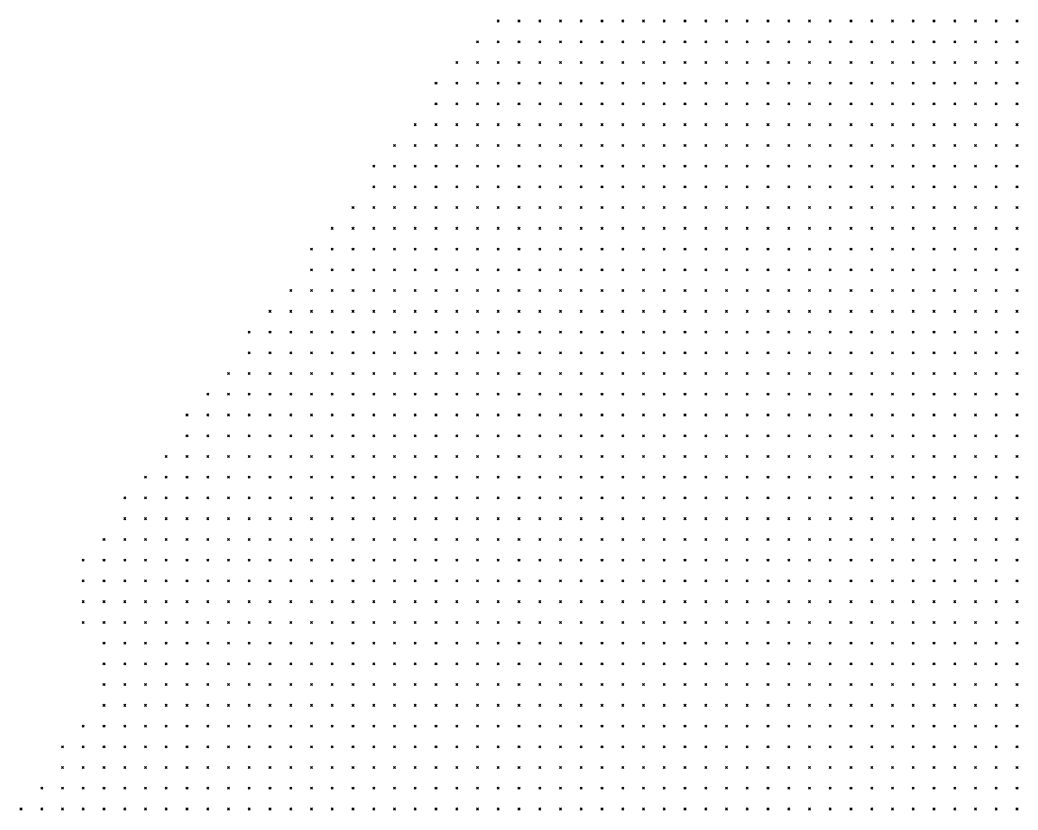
# Model space of a CAD drawing. Header units: metres. Extents: x 441556 to 446409, y 432338 to 461058.
# Drawn here: x 442457.8 to 442602, y 457558.8 to 457673.1 of the extents above; entities that cross this region are included whole.
import ezdxf

# ---------------------------------------------------------------- set-up
doc = ezdxf.new("R2010")
doc.units = ezdxf.units.M
doc.header["$MEASUREMENT"] = 0
doc.header["$PDMODE"] = 35
doc.header["$PDSIZE"] = 0.15
doc.layers.add('DTM-NOK-RevN_LIDAR_co_lidar', color=91, linetype='Continuous', lineweight=0)

msp = doc.modelspace()

# ---------------------------------------------------------------- linework, layer by layer
at = {"layer": 'DTM-NOK-RevN_LIDAR_co_lidar'}
for p in [(442526.885, 457672.905, 446.044), (442529.884, 457672.905, 445.288), (442532.884, 457672.905, 444.646), (442535.883, 457672.905, 444.01), (442538.882, 457672.905, 443.297), (442541.882, 457672.905, 442.836), (442544.881, 457672.905, 442.292), (442547.88, 457672.905, 441.793), (442550.88, 457672.905, 441.351), (442553.879, 457672.905, 440.916), (442556.878, 457672.905, 440.45), (442559.878, 457672.905, 439.945), (442562.877, 457672.905, 439.534), (442565.877, 457672.905, 439.158), (442568.876, 457672.905, 438.767), (442571.875, 457672.905, 438.33), (442574.875, 457672.905, 437.835), (442577.874, 457672.905, 437.401), (442580.873, 457672.905, 436.993), (442583.873, 457672.905, 436.455), (442586.872, 457672.905, 435.941), (442589.871, 457672.905, 435.315), (442592.871, 457672.905, 434.49), (442595.87, 457672.905, 433.617), (442598.869, 457672.905, 432.889), (442601.869, 457672.905, 432.189), (442523.886, 457669.905, 446.506), (442526.885, 457669.905, 445.634), (442529.884, 457669.905, 445.096), (442532.884, 457669.905, 444.42), (442535.883, 457669.905, 443.794), (442538.882, 457669.905, 443.189), (442541.882, 457669.905, 442.671), (442544.881, 457669.905, 442.162), (442547.88, 457669.905, 441.731), (442550.88, 457669.905, 441.296), (442553.879, 457669.905, 440.824), (442556.878, 457669.905, 440.364), (442559.878, 457669.905, 439.991), (442562.877, 457669.905, 439.52), (442565.877, 457669.905, 438.944), (442568.876, 457669.905, 438.51), (442571.875, 457669.905, 438.104), (442574.875, 457669.905, 437.592), (442577.874, 457669.905, 437.166), (442580.873, 457669.905, 436.813), (442583.873, 457669.905, 436.329), (442586.872, 457669.905, 435.718), (442589.871, 457669.905, 434.963), (442592.871, 457669.905, 434.296), (442595.87, 457669.905, 433.581), (442598.869, 457669.905, 432.801), (442601.869, 457669.905, 432.193), (442520.886, 457666.906, 447.001), (442523.886, 457666.906, 446.224), (442526.885, 457666.906, 445.392), (442529.884, 457666.906, 444.996), (442532.884, 457666.906, 444.284), (442535.883, 457666.906, 443.739), (442538.882, 457666.906, 443.097), (442541.882, 457666.906, 442.577), (442544.881, 457666.906, 442.108), (442547.88, 457666.906, 441.626), (442550.88, 457666.906, 441.281), (442553.879, 457666.906, 440.849), (442556.878, 457666.906, 440.402), (442559.878, 457666.906, 439.957), (442562.877, 457666.906, 439.51), (442565.877, 457666.906, 438.913), (442568.876, 457666.906, 438.406), (442571.875, 457666.906, 438.004), (442574.875, 457666.906, 437.519), (442577.874, 457666.906, 437.057), (442580.873, 457666.906, 436.656), (442583.873, 457666.906, 436.151), (442586.872, 457666.906, 435.546), (442589.871, 457666.906, 434.905), (442592.871, 457666.906, 434.267), (442595.87, 457666.906, 433.597), (442598.869, 457666.906, 432.841), (442601.869, 457666.906, 432.11), (442517.887, 457663.907, 447.523), (442520.886, 457663.907, 446.723), (442523.886, 457663.907, 445.9), (442526.885, 457663.907, 445.242), (442529.884, 457663.907, 444.679), (442532.884, 457663.907, 444.077), (442535.883, 457663.907, 443.497), (442538.882, 457663.907, 442.964), (442541.882, 457663.907, 442.566), (442544.881, 457663.907, 442.123), (442547.88, 457663.907, 441.644), (442550.88, 457663.907, 441.195), (442553.879, 457663.907, 440.812), (442556.878, 457663.907, 440.386), (442559.878, 457663.907, 439.89), (442562.877, 457663.907, 439.395), (442565.877, 457663.907, 438.911), (442568.876, 457663.907, 438.426), (442571.875, 457663.907, 437.944), (442574.875, 457663.907, 437.461), (442577.874, 457663.907, 437.036), (442580.873, 457663.907, 436.659), (442583.873, 457663.907, 436.149), (442586.872, 457663.907, 435.51), (442589.871, 457663.907, 434.862), (442592.871, 457663.907, 434.253), (442595.87, 457663.907, 433.671), (442598.869, 457663.907, 432.915), (442601.869, 457663.907, 432.234), (442517.887, 457660.907, 447.141), (442520.886, 457660.907, 446.343), (442523.886, 457660.907, 445.501), (442526.885, 457660.907, 444.808), (442529.884, 457660.907, 444.231), (442532.884, 457660.907, 443.801), (442535.883, 457660.907, 443.37), (442538.882, 457660.907, 442.899), (442541.882, 457660.907, 442.574), (442544.881, 457660.907, 442.105), (442547.88, 457660.907, 441.565), (442550.88, 457660.907, 441.084), (442553.879, 457660.907, 440.696), (442556.878, 457660.907, 440.386), (442559.878, 457660.907, 439.874), (442562.877, 457660.907, 439.379), (442565.877, 457660.907, 439.009), (442568.876, 457660.907, 438.501), (442571.875, 457660.907, 437.953), (442574.875, 457660.907, 437.497), (442577.874, 457660.907, 437.06), (442580.873, 457660.907, 436.643), (442583.873, 457660.907, 436.129), (442586.872, 457660.907, 435.534), (442589.871, 457660.907, 434.994), (442592.871, 457660.907, 434.334), (442595.87, 457660.907, 433.83), (442598.869, 457660.907, 433.111), (442601.869, 457660.907, 432.321), (442514.888, 457657.908, 447.549), (442517.887, 457657.908, 446.826), (442520.886, 457657.908, 446.052), (442523.886, 457657.908, 445.404), (442526.885, 457657.908, 444.636), (442529.884, 457657.908, 444.086), (442532.884, 457657.908, 443.642), (442535.883, 457657.908, 443.115), (442538.882, 457657.908, 442.892), (442541.882, 457657.908, 442.35), (442544.881, 457657.908, 441.87), (442547.88, 457657.908, 441.386), (442550.88, 457657.908, 440.99), (442553.879, 457657.908, 440.625), (442556.878, 457657.908, 440.347), (442559.878, 457657.908, 439.854), (442562.877, 457657.908, 439.403), (442565.877, 457657.908, 438.983), (442568.876, 457657.908, 438.449), (442571.875, 457657.908, 437.99), (442574.875, 457657.908, 437.574), (442577.874, 457657.908, 437.135), (442580.873, 457657.908, 436.714), (442583.873, 457657.908, 436.131), (442586.872, 457657.908, 435.675), (442589.871, 457657.908, 435.256), (442592.871, 457657.908, 434.517), (442595.87, 457657.908, 433.901), (442598.869, 457657.908, 433.172), (442601.869, 457657.908, 432.379), (442511.888, 457654.909, 448.148), (442514.888, 457654.909, 447.209), (442517.887, 457654.909, 446.394), (442520.886, 457654.909, 445.701), (442523.886, 457654.909, 444.981), (442526.885, 457654.909, 444.451), (442529.884, 457654.909, 444.1), (442532.884, 457654.909, 443.67), (442535.883, 457654.909, 443.33), (442538.882, 457654.909, 442.935), (442541.882, 457654.909, 442.388), (442544.881, 457654.909, 441.921), (442547.88, 457654.909, 441.415), (442550.88, 457654.909, 441.008), (442553.879, 457654.909, 440.657), (442556.878, 457654.909, 440.353), (442559.878, 457654.909, 439.868), (442562.877, 457654.909, 439.407), (442565.877, 457654.909, 439.023), (442568.876, 457654.909, 438.68), (442571.875, 457654.909, 438.136), (442574.875, 457654.909, 437.584), (442577.874, 457654.909, 437.226), (442580.873, 457654.909, 436.798), (442583.873, 457654.909, 436.393), (442586.872, 457654.909, 435.971), (442589.871, 457654.909, 435.356), (442592.871, 457654.909, 434.672), (442595.87, 457654.909, 433.939), (442598.869, 457654.909, 433.117), (442601.869, 457654.909, 432.38), (442508.889, 457651.909, 448.66), (442511.888, 457651.909, 447.859), (442514.888, 457651.909, 446.943), (442517.887, 457651.909, 446.158), (442520.886, 457651.909, 445.416), (442523.886, 457651.909, 444.781), (442526.885, 457651.909, 444.324), (442529.884, 457651.909, 443.995), (442532.884, 457651.909, 443.717), (442535.883, 457651.909, 443.251), (442538.882, 457651.909, 442.897), (442541.882, 457651.909, 442.429), (442544.881, 457651.909, 441.946), (442547.88, 457651.909, 441.52), (442550.88, 457651.909, 441.096), (442553.879, 457651.909, 440.702), (442556.878, 457651.909, 440.454), (442559.878, 457651.909, 440.145), (442562.877, 457651.909, 439.731), (442565.877, 457651.909, 439.221), (442568.876, 457651.909, 438.753), (442571.875, 457651.909, 438.35), (442574.875, 457651.909, 437.881), (442577.874, 457651.909, 437.341), (442580.873, 457651.909, 436.888), (442583.873, 457651.909, 436.565), (442586.872, 457651.909, 436.15), (442589.871, 457651.909, 435.479), (442592.871, 457651.909, 434.674), (442595.87, 457651.909, 433.812), (442598.869, 457651.909, 433.021), (442601.869, 457651.909, 432.156), (442508.889, 457648.91, 448.297), (442511.888, 457648.91, 447.549), (442514.888, 457648.91, 446.767), (442517.887, 457648.91, 446.132), (442520.886, 457648.91, 445.413), (442523.886, 457648.91, 444.78), (442526.885, 457648.91, 444.297), (442529.884, 457648.91, 443.969), (442532.884, 457648.91, 443.579), (442535.883, 457648.91, 443.21), (442538.882, 457648.91, 442.963), (442541.882, 457648.91, 442.404), (442544.881, 457648.91, 442.012), (442547.88, 457648.91, 441.647), (442550.88, 457648.91, 441.247), (442553.879, 457648.91, 440.905), (442556.878, 457648.91, 440.688), (442559.878, 457648.91, 440.463), (442562.877, 457648.91, 439.923), (442565.877, 457648.91, 439.339), (442568.876, 457648.91, 438.919), (442571.875, 457648.91, 438.531), (442574.875, 457648.91, 438.031), (442577.874, 457648.91, 437.476), (442580.873, 457648.91, 437.063), (442583.873, 457648.91, 436.729), (442586.872, 457648.91, 436.184), (442589.871, 457648.91, 435.536), (442592.871, 457648.91, 434.59), (442595.87, 457648.91, 433.556), (442598.869, 457648.91, 432.61), (442601.869, 457648.91, 431.402), (442505.89, 457645.911, 448.588), (442508.889, 457645.911, 447.846), (442511.888, 457645.911, 447.174), (442514.888, 457645.911, 446.528), (442517.887, 457645.911, 445.854), (442520.886, 457645.911, 445.145), (442523.886, 457645.911, 444.631), (442526.885, 457645.911, 444.227), (442529.884, 457645.911, 443.947), (442532.884, 457645.911, 443.625), (442535.883, 457645.911, 443.166), (442538.882, 457645.911, 442.758), (442541.882, 457645.911, 442.368), (442544.881, 457645.911, 441.871), (442547.88, 457645.911, 441.683), (442550.88, 457645.911, 441.336), (442553.879, 457645.911, 441.028), (442556.878, 457645.911, 440.749), (442559.878, 457645.911, 440.459), (442562.877, 457645.911, 440.046), (442565.877, 457645.911, 439.542), (442568.876, 457645.911, 439.051), (442571.875, 457645.911, 438.596), (442574.875, 457645.911, 438.048), (442577.874, 457645.911, 437.489), (442580.873, 457645.911, 437.136), (442583.873, 457645.911, 436.706), (442586.872, 457645.911, 435.959), (442589.871, 457645.911, 435.259), (442592.871, 457645.911, 434.457), (442595.87, 457645.911, 433.146), (442598.869, 457645.911, 431.847), (442601.869, 457645.911, 430.802), (442502.89, 457642.911, 449.01), (442505.89, 457642.911, 448.187), (442508.889, 457642.911, 447.417), (442511.888, 457642.911, 446.842), (442514.888, 457642.911, 446.289), (442517.887, 457642.911, 445.562), (442520.886, 457642.911, 444.86), (442523.886, 457642.911, 444.391), (442526.885, 457642.911, 444.115), (442529.884, 457642.911, 443.868), (442532.884, 457642.911, 443.555), (442535.883, 457642.911, 443.062), (442538.882, 457642.911, 442.74), (442541.882, 457642.911, 442.358), (442544.881, 457642.911, 441.938), (442547.88, 457642.911, 441.665), (442550.88, 457642.911, 441.399), (442553.879, 457642.911, 441.066), (442556.878, 457642.911, 440.853), (442559.878, 457642.911, 440.642), (442562.877, 457642.911, 440.154), (442565.877, 457642.911, 439.588), (442568.876, 457642.911, 439.033), (442571.875, 457642.911, 438.524), (442574.875, 457642.911, 438.054), (442577.874, 457642.911, 437.566), (442580.873, 457642.911, 437.118), (442583.873, 457642.911, 436.537), (442586.872, 457642.911, 435.606), (442589.871, 457642.911, 434.643), (442592.871, 457642.911, 433.496), (442595.87, 457642.911, 432.168), (442598.869, 457642.911, 430.806), (442601.869, 457642.911, 429.421), (442499.891, 457639.912, 449.413), (442502.89, 457639.912, 448.633), (442505.89, 457639.912, 447.738), (442508.889, 457639.912, 446.96), (442511.888, 457639.912, 446.415), (442514.888, 457639.912, 445.848), (442517.887, 457639.912, 445.233), (442520.886, 457639.912, 444.635), (442523.886, 457639.912, 444.273), (442526.885, 457639.912, 444.068), (442529.884, 457639.912, 443.812), (442532.884, 457639.912, 443.453), (442535.883, 457639.912, 442.93), (442538.882, 457639.912, 442.585), (442541.882, 457639.912, 442.355), (442544.881, 457639.912, 441.973), (442547.88, 457639.912, 441.633), (442550.88, 457639.912, 441.409), (442553.879, 457639.912, 441.196), (442556.878, 457639.912, 440.915), (442559.878, 457639.912, 440.658), (442562.877, 457639.912, 440.147), (442565.877, 457639.912, 439.515), (442568.876, 457639.912, 438.838), (442571.875, 457639.912, 438.3), (442574.875, 457639.912, 437.909), (442577.874, 457639.912, 437.466), (442580.873, 457639.912, 436.939), (442583.873, 457639.912, 436.202), (442586.872, 457639.912, 435.243), (442589.871, 457639.912, 434.071), (442592.871, 457639.912, 432.427), (442595.87, 457639.912, 430.576), (442598.869, 457639.912, 429.176), (442601.869, 457639.912, 427.572), (442499.891, 457636.913, 448.941), (442502.89, 457636.913, 448.192), (442505.89, 457636.913, 447.389), (442508.889, 457636.913, 446.582), (442511.888, 457636.913, 445.987), (442514.888, 457636.913, 445.492), (442517.887, 457636.913, 444.961), (442520.886, 457636.913, 444.509), (442523.886, 457636.913, 444.15), (442526.885, 457636.913, 443.901), (442529.884, 457636.913, 443.772), (442532.884, 457636.913, 443.353), (442535.883, 457636.913, 442.73), (442538.882, 457636.913, 442.348), (442541.882, 457636.913, 442.177), (442544.881, 457636.913, 441.8), (442547.88, 457636.913, 441.644), (442550.88, 457636.913, 441.438), (442553.879, 457636.913, 441.278), (442556.878, 457636.913, 440.978), (442559.878, 457636.913, 440.594), (442562.877, 457636.913, 439.976), (442565.877, 457636.913, 439.22), (442568.876, 457636.913, 438.485), (442571.875, 457636.913, 437.946), (442574.875, 457636.913, 437.572), (442577.874, 457636.913, 437.135), (442580.873, 457636.913, 436.372), (442583.873, 457636.913, 435.299), (442586.872, 457636.913, 434.315), (442589.871, 457636.913, 432.891), (442592.871, 457636.913, 431.23), (442595.87, 457636.913, 429.337), (442598.869, 457636.913, 427.467), (442601.869, 457636.913, 425.461), (442496.892, 457633.913, 449.211), (442499.891, 457633.913, 448.466), (442502.89, 457633.913, 447.743), (442505.89, 457633.913, 446.975), (442508.889, 457633.913, 446.2), (442511.888, 457633.913, 445.564), (442514.888, 457633.913, 445.095), (442517.887, 457633.913, 444.654), (442520.886, 457633.913, 444.3), (442523.886, 457633.913, 443.951), (442526.885, 457633.913, 443.716), (442529.884, 457633.913, 443.591), (442532.884, 457633.913, 443.311), (442535.883, 457633.913, 442.685), (442538.882, 457633.913, 442.254), (442541.882, 457633.913, 441.988), (442544.881, 457633.913, 441.699), (442547.88, 457633.913, 441.544), (442550.88, 457633.913, 441.388), (442553.879, 457633.913, 441.213), (442556.878, 457633.913, 440.783), (442559.878, 457633.913, 440.261), (442562.877, 457633.913, 439.589), (442565.877, 457633.913, 438.793), (442568.876, 457633.913, 437.998), (442571.875, 457633.913, 437.442), (442574.875, 457633.913, 437.018), (442577.874, 457633.913, 436.372), (442580.873, 457633.913, 435.418), (442583.873, 457633.913, 434.264), (442586.872, 457633.913, 432.99), (442589.871, 457633.913, 431.326), (442592.871, 457633.913, 429.634), (442595.87, 457633.913, 427.793), (442598.869, 457633.913, 425.909), (442601.869, 457633.913, 423.478), (442493.892, 457630.914, 449.405), (442496.892, 457630.914, 448.507), (442499.891, 457630.914, 447.809), (442502.89, 457630.914, 447.146), (442505.89, 457630.914, 446.472), (442508.889, 457630.914, 445.876), (442511.888, 457630.914, 445.327), (442514.888, 457630.914, 444.843), (442517.887, 457630.914, 444.481), (442520.886, 457630.914, 444.086), (442523.886, 457630.914, 443.721), (442526.885, 457630.914, 443.388), (442529.884, 457630.914, 443.131), (442532.884, 457630.914, 442.998), (442535.883, 457630.914, 442.537), (442538.882, 457630.914, 442.17), (442541.882, 457630.914, 441.735), (442544.881, 457630.914, 441.384), (442547.88, 457630.914, 441.318), (442550.88, 457630.914, 441.249), (442553.879, 457630.914, 440.986), (442556.878, 457630.914, 440.326), (442559.878, 457630.914, 439.553), (442562.877, 457630.914, 438.853), (442565.877, 457630.914, 438.068), (442568.876, 457630.914, 437.225), (442571.875, 457630.914, 436.607), (442574.875, 457630.914, 436.073), (442577.874, 457630.914, 435.241), (442580.873, 457630.914, 434.104), (442583.873, 457630.914, 432.792), (442586.872, 457630.914, 431.335), (442589.871, 457630.914, 429.684), (442592.871, 457630.914, 427.917), (442595.87, 457630.914, 426.005), (442598.869, 457630.914, 424.105), (442601.869, 457630.914, 421.884), (442490.893, 457627.914, 449.632), (442493.892, 457627.914, 448.748), (442496.892, 457627.914, 447.987), (442499.891, 457627.914, 447.326), (442502.89, 457627.914, 446.589), (442505.89, 457627.914, 445.997), (442508.889, 457627.914, 445.583), (442511.888, 457627.914, 445.061), (442514.888, 457627.914, 444.568), (442517.887, 457627.914, 444.297), (442520.886, 457627.914, 443.943), (442523.886, 457627.914, 443.451), (442526.885, 457627.914, 443.032), (442529.884, 457627.914, 442.671), (442532.884, 457627.914, 442.454), (442535.883, 457627.914, 442.124), (442538.882, 457627.914, 441.781), (442541.882, 457627.914, 441.344), (442544.881, 457627.914, 441.079), (442547.88, 457627.914, 441.26), (442550.88, 457627.914, 441.041), (442553.879, 457627.914, 440.362), (442556.878, 457627.914, 439.5), (442559.878, 457627.914, 438.535), (442562.877, 457627.914, 437.739), (442565.877, 457627.914, 437.014), (442568.876, 457627.914, 436.318), (442571.875, 457627.914, 435.617), (442574.875, 457627.914, 434.851), (442577.874, 457627.914, 433.952), (442580.873, 457627.914, 432.673), (442583.873, 457627.914, 431.037), (442586.872, 457627.914, 429.449), (442589.871, 457627.914, 427.775), (442592.871, 457627.914, 426.052), (442595.87, 457627.914, 424.176), (442598.869, 457627.914, 422.185), (442601.869, 457627.914, 420.298), (442490.893, 457624.915, 449.061), (442493.892, 457624.915, 448.376), (442496.892, 457624.915, 447.699), (442499.891, 457624.915, 446.997), (442502.89, 457624.915, 446.221), (442505.89, 457624.915, 445.645), (442508.889, 457624.915, 445.25), (442511.888, 457624.915, 444.721), (442514.888, 457624.915, 444.195), (442517.887, 457624.915, 443.872), (442520.886, 457624.915, 443.559), (442523.886, 457624.915, 443.097), (442526.885, 457624.915, 442.618), (442529.884, 457624.915, 442.232), (442532.884, 457624.915, 441.835), (442535.883, 457624.915, 441.498), (442538.882, 457624.915, 441.204), (442541.882, 457624.915, 440.889), (442544.881, 457624.915, 440.722), (442547.88, 457624.915, 440.788), (442550.88, 457624.915, 440.18), (442553.879, 457624.915, 439.246), (442556.878, 457624.915, 438.315), (442559.878, 457624.915, 437.349), (442562.877, 457624.915, 436.516), (442565.877, 457624.915, 435.776), (442568.876, 457624.915, 435.146), (442571.875, 457624.915, 434.416), (442574.875, 457624.915, 433.508), (442577.874, 457624.915, 432.524), (442580.873, 457624.915, 431.186), (442583.873, 457624.915, 429.369), (442586.872, 457624.915, 427.421), (442589.871, 457624.915, 425.461), (442592.871, 457624.915, 423.821), (442595.87, 457624.915, 422.223), (442598.869, 457624.915, 420.408), (442601.869, 457624.915, 418.428), (442487.894, 457621.916, 449.227), (442490.893, 457621.916, 448.694), (442493.892, 457621.916, 448.116), (442496.892, 457621.916, 447.426), (442499.891, 457621.916, 446.707), (442502.89, 457621.916, 446.034), (442505.89, 457621.916, 445.459), (442508.889, 457621.916, 444.957), (442511.888, 457621.916, 444.38), (442514.888, 457621.916, 443.75), (442517.887, 457621.916, 443.239), (442520.886, 457621.916, 442.795), (442523.886, 457621.916, 442.397), (442526.885, 457621.916, 441.983), (442529.884, 457621.916, 441.632), (442532.884, 457621.916, 441.217), (442535.883, 457621.916, 440.832), (442538.882, 457621.916, 440.431), (442541.882, 457621.916, 440.278), (442544.881, 457621.916, 439.947), (442547.88, 457621.916, 439.528), (442550.88, 457621.916, 438.681), (442553.879, 457621.916, 437.869), (442556.878, 457621.916, 436.923), (442559.878, 457621.916, 436.033), (442562.877, 457621.916, 435.214), (442565.877, 457621.916, 434.421), (442568.876, 457621.916, 433.682), (442571.875, 457621.916, 432.88), (442574.875, 457621.916, 431.973), (442577.874, 457621.916, 430.966), (442580.873, 457621.916, 429.639), (442583.873, 457621.916, 427.819), (442586.872, 457621.916, 425.601), (442589.871, 457621.916, 423.296), (442592.871, 457621.916, 421.461), (442595.87, 457621.916, 420.028), (442598.869, 457621.916, 418.442), (442601.869, 457621.916, 416.494), (442484.894, 457618.916, 449.105), (442487.894, 457618.916, 448.562), (442490.893, 457618.916, 448.151), (442493.892, 457618.916, 447.566), (442496.892, 457618.916, 446.983), (442499.891, 457618.916, 446.364), (442502.89, 457618.916, 445.819), (442505.89, 457618.916, 445.323), (442508.889, 457618.916, 444.691), (442511.888, 457618.916, 443.889), (442514.888, 457618.916, 443.075), (442517.887, 457618.916, 442.424), (442520.886, 457618.916, 441.912), (442523.886, 457618.916, 441.51), (442526.885, 457618.916, 441.102), (442529.884, 457618.916, 440.833), (442532.884, 457618.916, 440.324), (442535.883, 457618.916, 439.904), (442538.882, 457618.916, 439.331), (442541.882, 457618.916, 439.163), (442544.881, 457618.916, 438.631), (442547.88, 457618.916, 437.966), (442550.88, 457618.916, 437.179), (442553.879, 457618.916, 436.395), (442556.878, 457618.916, 435.389), (442559.878, 457618.916, 434.465), (442562.877, 457618.916, 433.551), (442565.877, 457618.916, 432.737), (442568.876, 457618.916, 431.979), (442571.875, 457618.916, 431.128), (442574.875, 457618.916, 430.223), (442577.874, 457618.916, 429.266), (442580.873, 457618.916, 428.007), (442583.873, 457618.916, 426.268), (442586.872, 457618.916, 424.155), (442589.871, 457618.916, 421.742), (442592.871, 457618.916, 419.45), (442595.87, 457618.916, 417.762), (442598.869, 457618.916, 416.225), (442601.869, 457618.916, 414.495), (442481.895, 457615.917, 449.096), (442484.894, 457615.917, 448.485), (442487.894, 457615.917, 447.945), (442490.893, 457615.917, 447.44), (442493.892, 457615.917, 446.833), (442496.892, 457615.917, 446.317), (442499.891, 457615.917, 445.707), (442502.89, 457615.917, 445.249), (442505.89, 457615.917, 444.824), (442508.889, 457615.917, 444.102), (442511.888, 457615.917, 443.123), (442514.888, 457615.917, 442.129), (442517.887, 457615.917, 441.417), (442520.886, 457615.917, 441.017), (442523.886, 457615.917, 440.689), (442526.885, 457615.917, 440.037), (442529.884, 457615.917, 439.683), (442532.884, 457615.917, 439.024), (442535.883, 457615.917, 438.452), (442538.882, 457615.917, 438.006), (442541.882, 457615.917, 437.582), (442544.881, 457615.917, 437.006), (442547.88, 457615.917, 436.414), (442550.88, 457615.917, 435.774), (442553.879, 457615.917, 434.85), (442556.878, 457615.917, 433.791), (442559.878, 457615.917, 432.703), (442562.877, 457615.917, 431.595), (442565.877, 457615.917, 430.765), (442568.876, 457615.917, 430.059), (442571.875, 457615.917, 429.237), (442574.875, 457615.917, 428.347), (442577.874, 457615.917, 427.418), (442580.873, 457615.917, 426.253), (442583.873, 457615.917, 424.647), (442586.872, 457615.917, 422.738), (442589.871, 457615.917, 420.494), (442592.871, 457615.917, 417.93), (442595.87, 457615.917, 415.736), (442598.869, 457615.917, 414.028), (442601.869, 457615.917, 412.284), (442481.895, 457612.918, 448.439), (442484.894, 457612.918, 447.923), (442487.894, 457612.918, 447.3), (442490.893, 457612.918, 446.651), (442493.892, 457612.918, 445.978), (442496.892, 457612.918, 445.45), (442499.891, 457612.918, 444.803), (442502.89, 457612.918, 444.343), (442505.89, 457612.918, 443.828), (442508.889, 457612.918, 443.07), (442511.888, 457612.918, 442.159), (442514.888, 457612.918, 441.118), (442517.887, 457612.918, 440.378), (442520.886, 457612.918, 439.941), (442523.886, 457612.918, 439.516), (442526.885, 457612.918, 438.618), (442529.884, 457612.918, 438.044), (442532.884, 457612.918, 437.565), (442535.883, 457612.918, 436.841), (442538.882, 457612.918, 436.413), (442541.882, 457612.918, 435.924), (442544.881, 457612.918, 435.384), (442547.88, 457612.918, 434.812), (442550.88, 457612.918, 434.25), (442553.879, 457612.918, 433.282), (442556.878, 457612.918, 432.175), (442559.878, 457612.918, 430.87), (442562.877, 457612.918, 429.596), (442565.877, 457612.918, 428.757), (442568.876, 457612.918, 428.05), (442571.875, 457612.918, 427.2), (442574.875, 457612.918, 426.33), (442577.874, 457612.918, 425.468), (442580.873, 457612.918, 424.409), (442583.873, 457612.918, 422.944), (442586.872, 457612.918, 421.14), (442589.871, 457612.918, 419.078), (442592.871, 457612.918, 416.672), (442595.87, 457612.918, 414.093), (442598.869, 457612.918, 411.914), (442601.869, 457612.918, 409.981), (442478.896, 457609.918, 448.263), (442481.895, 457609.918, 447.755), (442484.894, 457609.918, 447.219), (442487.894, 457609.918, 446.396), (442490.893, 457609.918, 445.695), (442493.892, 457609.918, 444.982), (442496.892, 457609.918, 444.44), (442499.891, 457609.918, 443.704), (442502.89, 457609.918, 443.155), (442505.89, 457609.918, 442.639), (442508.889, 457609.918, 441.877), (442511.888, 457609.918, 441.026), (442514.888, 457609.918, 440.068), (442517.887, 457609.918, 439.139), (442520.886, 457609.918, 438.431), (442523.886, 457609.918, 437.824), (442526.885, 457609.918, 436.727), (442529.884, 457609.918, 436.248), (442532.884, 457609.918, 435.788), (442535.883, 457609.918, 435.199), (442538.882, 457609.918, 434.569), (442541.882, 457609.918, 434.141), (442544.881, 457609.918, 433.583), (442547.88, 457609.918, 433.011), (442550.88, 457609.918, 432.483), (442553.879, 457609.918, 431.573), (442556.878, 457609.918, 430.4), (442559.878, 457609.918, 428.908), (442562.877, 457609.918, 427.543), (442565.877, 457609.918, 426.522), (442568.876, 457609.918, 425.802), (442571.875, 457609.918, 425.067), (442574.875, 457609.918, 424.191), (442577.874, 457609.918, 423.326), (442580.873, 457609.918, 422.359), (442583.873, 457609.918, 421.031), (442586.872, 457609.918, 419.313), (442589.871, 457609.918, 417.364), (442592.871, 457609.918, 415.332), (442595.87, 457609.918, 412.885), (442598.869, 457609.918, 410.298), (442601.869, 457609.918, 407.883), (442475.896, 457606.919, 447.539), (442478.896, 457606.919, 447.555), (442481.895, 457606.919, 446.861), (442484.894, 457606.919, 446.252), (442487.894, 457606.919, 445.548), (442490.893, 457606.919, 444.7), (442493.892, 457606.919, 443.903), (442496.892, 457606.919, 443.349), (442499.891, 457606.919, 442.595), (442502.89, 457606.919, 441.678), (442505.89, 457606.919, 441.045), (442508.889, 457606.919, 440.389), (442511.888, 457606.919, 439.453), (442514.888, 457606.919, 438.408), (442517.887, 457606.919, 437.218), (442520.886, 457606.919, 436.306), (442523.886, 457606.919, 435.691), (442526.885, 457606.919, 435.053), (442529.884, 457606.919, 434.549), (442532.884, 457606.919, 434.022), (442535.883, 457606.919, 433.352), (442538.882, 457606.919, 432.637), (442541.882, 457606.919, 432.208), (442544.881, 457606.919, 431.691), (442547.88, 457606.919, 431.07), (442550.88, 457606.919, 430.571), (442553.879, 457606.919, 429.604), (442556.878, 457606.919, 428.369), (442559.878, 457606.919, 427.068), (442562.877, 457606.919, 425.604), (442565.877, 457606.919, 424.427), (442568.876, 457606.919, 423.711), (442571.875, 457606.919, 422.982), (442574.875, 457606.919, 422.035), (442577.874, 457606.919, 421.129), (442580.873, 457606.919, 420.194), (442583.873, 457606.919, 418.88), (442586.872, 457606.919, 417.28), (442589.871, 457606.919, 415.561), (442592.871, 457606.919, 413.639), (442595.87, 457606.919, 411.484), (442598.869, 457606.919, 409.076), (442601.869, 457606.919, 406.674), (442472.897, 457603.92, 447.487), (442475.896, 457603.92, 446.646), (442478.896, 457603.92, 446.646), (442481.895, 457603.92, 445.799), (442484.894, 457603.92, 445.075), (442487.894, 457603.92, 444.487), (442490.893, 457603.92, 443.601), (442493.892, 457603.92, 442.668), (442496.892, 457603.92, 442.192), (442499.891, 457603.92, 441.562), (442502.89, 457603.92, 440.436), (442505.89, 457603.92, 439.441), (442508.889, 457603.92, 438.85), (442511.888, 457603.92, 437.817), (442514.888, 457603.92, 436.284), (442517.887, 457603.92, 435.214), (442520.886, 457603.92, 434.307), (442523.886, 457603.92, 433.596), (442526.885, 457603.92, 433.049), (442529.884, 457603.92, 432.457), (442532.884, 457603.92, 431.934), (442535.883, 457603.92, 431.226), (442538.882, 457603.92, 430.625), (442541.882, 457603.92, 430.119), (442544.881, 457603.92, 429.685), (442547.88, 457603.92, 429.173), (442550.88, 457603.92, 428.561), (442553.879, 457603.92, 427.508), (442556.878, 457603.92, 426.248), (442559.878, 457603.92, 425.131), (442562.877, 457603.92, 423.624), (442565.877, 457603.92, 422.3), (442568.876, 457603.92, 421.533), (442571.875, 457603.92, 420.818), (442574.875, 457603.92, 419.844), (442577.874, 457603.92, 418.82), (442580.873, 457603.92, 417.787), (442583.873, 457603.92, 416.521), (442586.872, 457603.92, 415.071), (442589.871, 457603.92, 413.424), (442592.871, 457603.92, 411.772), (442595.87, 457603.92, 409.587), (442598.869, 457603.92, 407.572), (442601.869, 457603.92, 405.475), (442472.897, 457600.92, 446.593), (442475.896, 457600.92, 445.925), (442478.896, 457600.92, 445.264), (442481.895, 457600.92, 444.582), (442484.894, 457600.92, 443.868), (442487.894, 457600.92, 442.906), (442490.893, 457600.92, 442.167), (442493.892, 457600.92, 441.362), (442496.892, 457600.92, 440.602), (442499.891, 457600.92, 439.563), (442502.89, 457600.92, 438.411), (442505.89, 457600.92, 437.459), (442508.889, 457600.92, 436.71), (442511.888, 457600.92, 435.777), (442514.888, 457600.92, 434.401), (442517.887, 457600.92, 433.228), (442520.886, 457600.92, 432.525), (442523.886, 457600.92, 431.497), (442526.885, 457600.92, 430.925), (442529.884, 457600.92, 430.366), (442532.884, 457600.92, 429.798), (442535.883, 457600.92, 429.136), (442538.882, 457600.92, 428.616), (442541.882, 457600.92, 428.034), (442544.881, 457600.92, 427.732), (442547.88, 457600.92, 427.085), (442550.88, 457600.92, 426.425), (442553.879, 457600.92, 425.356), (442556.878, 457600.92, 424.078), (442559.878, 457600.92, 422.871), (442562.877, 457600.92, 421.627), (442565.877, 457600.92, 420.321), (442568.876, 457600.92, 419.288), (442571.875, 457600.92, 418.598), (442574.875, 457600.92, 417.755), (442577.874, 457600.92, 416.632), (442580.873, 457600.92, 415.491), (442583.873, 457600.92, 414.196), (442586.872, 457600.92, 412.792), (442589.871, 457600.92, 411.314), (442592.871, 457600.92, 409.751), (442595.87, 457600.92, 407.862), (442598.869, 457600.92, 405.743), (442601.869, 457600.92, 403.86), (442469.898, 457597.921, 446.131), (442472.897, 457597.921, 445.528), (442475.896, 457597.921, 445.026), (442478.896, 457597.921, 443.866), (442481.895, 457597.921, 443.311), (442484.894, 457597.921, 442.81), (442487.894, 457597.921, 441.806), (442490.893, 457597.921, 440.805), (442493.892, 457597.921, 440.031), (442496.892, 457597.921, 439.072), (442499.891, 457597.921, 438.091), (442502.89, 457597.921, 437.096), (442505.89, 457597.921, 435.853), (442508.889, 457597.921, 434.653), (442511.888, 457597.921, 433.805), (442514.888, 457597.921, 432.841), (442517.887, 457597.921, 431.517), (442520.886, 457597.921, 430.51), (442523.886, 457597.921, 429.649), (442526.885, 457597.921, 428.214), (442529.884, 457597.921, 427.838), (442532.884, 457597.921, 427.673), (442535.883, 457597.921, 427.035), (442538.882, 457597.921, 426.433), (442541.882, 457597.921, 425.949), (442544.881, 457597.921, 425.613), (442547.88, 457597.921, 424.998), (442550.88, 457597.921, 424.115), (442553.879, 457597.921, 422.895), (442556.878, 457597.921, 421.74), (442559.878, 457597.921, 420.494), (442562.877, 457597.921, 419.496), (442565.877, 457597.921, 418.318), (442568.876, 457597.921, 417.128), (442571.875, 457597.921, 416.336), (442574.875, 457597.921, 415.505), (442577.874, 457597.921, 414.457), (442580.873, 457597.921, 413.375), (442583.873, 457597.921, 411.989), (442586.872, 457597.921, 410.526), (442589.871, 457597.921, 408.981), (442592.871, 457597.921, 407.624), (442595.87, 457597.921, 405.998), (442598.869, 457597.921, 404.029), (442601.869, 457597.921, 402.053), (442466.898, 457594.922, 445.661), (442469.898, 457594.922, 445.02), (442472.897, 457594.922, 444.527), (442475.896, 457594.922, 443.716), (442478.896, 457594.922, 443.003), (442481.895, 457594.922, 441.617), (442484.894, 457594.922, 440.854), (442487.894, 457594.922, 440.245), (442490.893, 457594.922, 439.168), (442493.892, 457594.922, 438.123), (442496.892, 457594.922, 437.298), (442499.891, 457594.922, 436.38), (442502.89, 457594.922, 435.361), (442505.89, 457594.922, 434.14), (442508.889, 457594.922, 432.857), (442511.888, 457594.922, 431.854), (442514.888, 457594.922, 430.953), (442517.887, 457594.922, 429.756), (442520.886, 457594.922, 428.586), (442523.886, 457594.922, 427.923), (442526.885, 457594.922, 426.337), (442529.884, 457594.922, 425.33), (442532.884, 457594.922, 425.46), (442535.883, 457594.922, 424.768), (442538.882, 457594.922, 424.278), (442541.882, 457594.922, 423.592), (442544.881, 457594.922, 423.309), (442547.88, 457594.922, 422.967), (442550.88, 457594.922, 421.728), (442553.879, 457594.922, 420.343), (442556.878, 457594.922, 419.213), (442559.878, 457594.922, 418.09), (442562.877, 457594.922, 417.189), (442565.877, 457594.922, 416.167), (442568.876, 457594.922, 414.999), (442571.875, 457594.922, 414.076), (442574.875, 457594.922, 413.178), (442577.874, 457594.922, 412.019), (442580.873, 457594.922, 410.699), (442583.873, 457594.922, 409.252), (442586.872, 457594.922, 407.962), (442589.871, 457594.922, 406.654), (442592.871, 457594.922, 405.428), (442595.87, 457594.922, 403.826), (442598.869, 457594.922, 402.039), (442601.869, 457594.922, 400.109), (442466.898, 457591.922, 444.799), (442469.898, 457591.922, 444.134), (442472.897, 457591.922, 443.504), (442475.896, 457591.922, 442.573), (442478.896, 457591.922, 442.231), (442481.895, 457591.922, 440.768), (442484.894, 457591.922, 439.03), (442487.894, 457591.922, 438.06), (442490.893, 457591.922, 437.39), (442493.892, 457591.922, 436.382), (442496.892, 457591.922, 435.408), (442499.891, 457591.922, 434.351), (442502.89, 457591.922, 433.354), (442505.89, 457591.922, 432.361), (442508.889, 457591.922, 431.004), (442511.888, 457591.922, 429.785), (442514.888, 457591.922, 428.948), (442517.887, 457591.922, 427.769), (442520.886, 457591.922, 426.701), (442523.886, 457591.922, 425.946), (442526.885, 457591.922, 424.574), (442529.884, 457591.922, 423.328), (442532.884, 457591.922, 423.055), (442535.883, 457591.922, 422.472), (442538.882, 457591.922, 421.808), (442541.882, 457591.922, 421.433), (442544.881, 457591.922, 421.142), (442547.88, 457591.922, 420.642), (442550.88, 457591.922, 419.288), (442553.879, 457591.922, 417.986), (442556.878, 457591.922, 416.852), (442559.878, 457591.922, 415.717), (442562.877, 457591.922, 414.852), (442565.877, 457591.922, 413.894), (442568.876, 457591.922, 412.621), (442571.875, 457591.922, 411.362), (442574.875, 457591.922, 410.335), (442577.874, 457591.922, 409.284), (442580.873, 457591.922, 407.975), (442583.873, 457591.922, 406.627), (442586.872, 457591.922, 405.385), (442589.871, 457591.922, 404.135), (442592.871, 457591.922, 402.965), (442595.87, 457591.922, 401.708), (442598.869, 457591.922, 399.994), (442601.869, 457591.922, 398), (442466.898, 457588.923, 443.915), (442469.898, 457588.923, 443.061), (442472.897, 457588.923, 442.457), (442475.896, 457588.923, 441.226), (442478.896, 457588.923, 440.301), (442481.895, 457588.923, 439.362), (442484.894, 457588.923, 438.039), (442487.894, 457588.923, 436.424), (442490.893, 457588.923, 435.396), (442493.892, 457588.923, 434.626), (442496.892, 457588.923, 433.588), (442499.891, 457588.923, 432.496), (442502.89, 457588.923, 431.503), (442505.89, 457588.923, 430.366), (442508.889, 457588.923, 428.918), (442511.888, 457588.923, 427.535), (442514.888, 457588.923, 426.57), (442517.887, 457588.923, 425.691), (442520.886, 457588.923, 424.484), (442523.886, 457588.923, 423.158), (442526.885, 457588.923, 422.546), (442529.884, 457588.923, 421.517), (442532.884, 457588.923, 420.758), (442535.883, 457588.923, 420.061), (442538.882, 457588.923, 419.393), (442541.882, 457588.923, 419.177), (442544.881, 457588.923, 418.662), (442547.88, 457588.923, 418.302), (442550.88, 457588.923, 417.301), (442553.879, 457588.923, 415.84), (442556.878, 457588.923, 414.508), (442559.878, 457588.923, 413.331), (442562.877, 457588.923, 412.321), (442565.877, 457588.923, 411.307), (442568.876, 457588.923, 410.14), (442571.875, 457588.923, 408.414), (442574.875, 457588.923, 406.821), (442577.874, 457588.923, 406.016), (442580.873, 457588.923, 404.999), (442583.873, 457588.923, 403.663), (442586.872, 457588.923, 402.861), (442589.871, 457588.923, 401.845), (442592.871, 457588.923, 400.927), (442595.87, 457588.923, 399.569), (442598.869, 457588.923, 397.917), (442601.869, 457588.923, 396.208), (442466.898, 457585.924, 442.433), (442469.898, 457585.924, 441.491), (442472.897, 457585.924, 441.212), (442475.896, 457585.924, 439.172), (442478.896, 457585.924, 438.714), (442481.895, 457585.924, 437.871), (442484.894, 457585.924, 436.536), (442487.894, 457585.924, 434.948), (442490.893, 457585.924, 433.614), (442493.892, 457585.924, 432.677), (442496.892, 457585.924, 431.739), (442499.891, 457585.924, 430.705), (442502.89, 457585.924, 429.577), (442505.89, 457585.924, 428.342), (442508.889, 457585.924, 427.035), (442511.888, 457585.924, 425.591), (442514.888, 457585.924, 424.422), (442517.887, 457585.924, 423.742), (442520.886, 457585.924, 422.465), (442523.886, 457585.924, 420.906), (442526.885, 457585.924, 419.94), (442529.884, 457585.924, 419.556), (442532.884, 457585.924, 418.466), (442535.883, 457585.924, 417.938), (442538.882, 457585.924, 416.93), (442541.882, 457585.924, 416.896), (442544.881, 457585.924, 416.239), (442547.88, 457585.924, 415.783), (442550.88, 457585.924, 415.081), (442553.879, 457585.924, 413.759), (442556.878, 457585.924, 412.438), (442559.878, 457585.924, 411.256), (442562.877, 457585.924, 410.08), (442565.877, 457585.924, 408.783), (442568.876, 457585.924, 407.048), (442571.875, 457585.924, 404.663), (442574.875, 457585.924, 403.049), (442577.874, 457585.924, 402.689), (442580.873, 457585.924, 402.009), (442583.873, 457585.924, 400.963), (442586.872, 457585.924, 400.137), (442589.871, 457585.924, 399.534), (442592.871, 457585.924, 398.456), (442595.87, 457585.924, 397.147), (442598.869, 457585.924, 395.565), (442601.869, 457585.924, 393.962), (442469.898, 457582.924, 440.156), (442472.897, 457582.924, 439.593), (442475.896, 457582.924, 438.077), (442478.896, 457582.924, 437.309), (442481.895, 457582.924, 435.957), (442484.894, 457582.924, 434.461), (442487.894, 457582.924, 433.123), (442490.893, 457582.924, 431.307), (442493.892, 457582.924, 430.506), (442496.892, 457582.924, 429.773), (442499.891, 457582.924, 428.614), (442502.89, 457582.924, 427.513), (442505.89, 457582.924, 426.43), (442508.889, 457582.924, 425.195), (442511.888, 457582.924, 423.76), (442514.888, 457582.924, 422.401), (442517.887, 457582.924, 421.533), (442520.886, 457582.924, 420.582), (442523.886, 457582.924, 419.321), (442526.885, 457582.924, 417.924), (442529.884, 457582.924, 417.504), (442532.884, 457582.924, 416.293), (442535.883, 457582.924, 414.88), (442538.882, 457582.924, 414.368), (442541.882, 457582.924, 414.379), (442544.881, 457582.924, 413.772), (442547.88, 457582.924, 413.357), (442550.88, 457582.924, 412.748), (442553.879, 457582.924, 411.752), (442556.878, 457582.924, 410.433), (442559.878, 457582.924, 409.107), (442562.877, 457582.924, 407.746), (442565.877, 457582.924, 406.359), (442568.876, 457582.924, 404.719), (442571.875, 457582.924, 402.401), (442574.875, 457582.924, 400.445), (442577.874, 457582.924, 399.619), (442580.873, 457582.924, 398.927), (442583.873, 457582.924, 398.045), (442586.872, 457582.924, 397.351), (442589.871, 457582.924, 397.059), (442592.871, 457582.924, 396.068), (442595.87, 457582.924, 394.712), (442598.869, 457582.924, 393.335), (442601.869, 457582.924, 391.788), (442469.898, 457579.925, 438.868), (442472.897, 457579.925, 437.87), (442475.896, 457579.925, 436.483), (442478.896, 457579.925, 435.569), (442481.895, 457579.925, 434.351), (442484.894, 457579.925, 432.561), (442487.894, 457579.925, 431.429), (442490.893, 457579.925, 429.79), (442493.892, 457579.925, 428.589), (442496.892, 457579.925, 427.772), (442499.891, 457579.925, 426.719), (442502.89, 457579.925, 425.674), (442505.89, 457579.925, 424.652), (442508.889, 457579.925, 423.33), (442511.888, 457579.925, 421.885), (442514.888, 457579.925, 420.449), (442517.887, 457579.925, 419.145), (442520.886, 457579.925, 418.477), (442523.886, 457579.925, 417.587), (442526.885, 457579.925, 416.097), (442529.884, 457579.925, 415.195), (442532.884, 457579.925, 414.485), (442535.883, 457579.925, 412.356), (442538.882, 457579.925, 411.876), (442541.882, 457579.925, 411.935), (442544.881, 457579.925, 411.54), (442547.88, 457579.925, 410.805), (442550.88, 457579.925, 410.238), (442553.879, 457579.925, 409.298), (442556.878, 457579.925, 408.112), (442559.878, 457579.925, 406.728), (442562.877, 457579.925, 405.178), (442565.877, 457579.925, 403.845), (442568.876, 457579.925, 402.17), (442571.875, 457579.925, 400.204), (442574.875, 457579.925, 398.321), (442577.874, 457579.925, 396.907), (442580.873, 457579.925, 396.249), (442583.873, 457579.925, 395.552), (442586.872, 457579.925, 394.824), (442589.871, 457579.925, 394.312), (442592.871, 457579.925, 393.473), (442595.87, 457579.925, 392.235), (442598.869, 457579.925, 390.946), (442601.869, 457579.925, 389.558), (442469.898, 457576.926, 436.501), (442472.897, 457576.926, 435.921), (442475.896, 457576.926, 434.611), (442478.896, 457576.926, 433.415), (442481.895, 457576.926, 432.05), (442484.894, 457576.926, 430.781), (442487.894, 457576.926, 429.61), (442490.893, 457576.926, 428.44), (442493.892, 457576.926, 427.062), (442496.892, 457576.926, 425.674), (442499.891, 457576.926, 424.63), (442502.89, 457576.926, 423.684), (442505.89, 457576.926, 422.67), (442508.889, 457576.926, 421.444), (442511.888, 457576.926, 420.038), (442514.888, 457576.926, 418.429), (442517.887, 457576.926, 416.645), (442520.886, 457576.926, 415.778), (442523.886, 457576.926, 415.451), (442526.885, 457576.926, 414.009), (442529.884, 457576.926, 412.227), (442532.884, 457576.926, 411.827), (442535.883, 457576.926, 410.826), (442538.882, 457576.926, 409.622), (442541.882, 457576.926, 409.369), (442544.881, 457576.926, 408.977), (442547.88, 457576.926, 408.262), (442550.88, 457576.926, 407.543), (442553.879, 457576.926, 406.665), (442556.878, 457576.926, 405.47), (442559.878, 457576.926, 403.977), (442562.877, 457576.926, 402.56), (442565.877, 457576.926, 401.207), (442568.876, 457576.926, 399.664), (442571.875, 457576.926, 398.133), (442574.875, 457576.926, 396.392), (442577.874, 457576.926, 394.523), (442580.873, 457576.926, 393.519), (442583.873, 457576.926, 393.096), (442586.872, 457576.926, 392.27), (442589.871, 457576.926, 391.546), (442592.871, 457576.926, 390.813), (442595.87, 457576.926, 389.723), (442598.869, 457576.926, 388.439), (442601.869, 457576.926, 387.297), (442469.898, 457573.926, 434.584), (442472.897, 457573.926, 433.751), (442475.896, 457573.926, 432.619), (442478.896, 457573.926, 431.522), (442481.895, 457573.926, 430.277), (442484.894, 457573.926, 428.95), (442487.894, 457573.926, 427.663), (442490.893, 457573.926, 426.492), (442493.892, 457573.926, 425.158), (442496.892, 457573.926, 423.612), (442499.891, 457573.926, 422.397), (442502.89, 457573.926, 421.437), (442505.89, 457573.926, 420.457), (442508.889, 457573.926, 419.374), (442511.888, 457573.926, 418.12), (442514.888, 457573.926, 416.617), (442517.887, 457573.926, 414.789), (442520.886, 457573.926, 413.242), (442523.886, 457573.926, 412.821), (442526.885, 457573.926, 411.803), (442529.884, 457573.926, 409.932), (442532.884, 457573.926, 409.033), (442535.883, 457573.926, 409.226), (442538.882, 457573.926, 407.637), (442541.882, 457573.926, 407.002), (442544.881, 457573.926, 406.409), (442547.88, 457573.926, 405.642), (442550.88, 457573.926, 404.97), (442553.879, 457573.926, 403.964), (442556.878, 457573.926, 402.677), (442559.878, 457573.926, 401.354), (442562.877, 457573.926, 399.927), (442565.877, 457573.926, 398.519), (442568.876, 457573.926, 397.169), (442571.875, 457573.926, 395.762), (442574.875, 457573.926, 394.288), (442577.874, 457573.926, 392.548), (442580.873, 457573.926, 390.868), (442583.873, 457573.926, 390.088), (442586.872, 457573.926, 389.6), (442589.871, 457573.926, 389), (442592.871, 457573.926, 388.314), (442595.87, 457573.926, 387.298), (442598.869, 457573.926, 385.859), (442601.869, 457573.926, 384.801), (442466.898, 457570.927, 434.123), (442469.898, 457570.927, 433.099), (442472.897, 457570.927, 431.856), (442475.896, 457570.927, 430.87), (442478.896, 457570.927, 429.692), (442481.895, 457570.927, 428.545), (442484.894, 457570.927, 427.063), (442487.894, 457570.927, 425.912), (442490.893, 457570.927, 424.545), (442493.892, 457570.927, 423.333), (442496.892, 457570.927, 422.056), (442499.891, 457570.927, 420.531), (442502.89, 457570.927, 419.303), (442505.89, 457570.927, 418.344), (442508.889, 457570.927, 417.193), (442511.888, 457570.927, 415.944), (442514.888, 457570.927, 414.707), (442517.887, 457570.927, 413.019), (442520.886, 457570.927, 411.065), (442523.886, 457570.927, 410.185), (442526.885, 457570.927, 409.871), (442529.884, 457570.927, 408.437), (442532.884, 457570.927, 406.855), (442535.883, 457570.927, 407.03), (442538.882, 457570.927, 406.137), (442541.882, 457570.927, 404.562), (442544.881, 457570.927, 403.806), (442547.88, 457570.927, 403.22), (442550.88, 457570.927, 402.339), (442553.879, 457570.927, 401.315), (442556.878, 457570.927, 400.066), (442559.878, 457570.927, 399.012), (442562.877, 457570.927, 397.559), (442565.877, 457570.927, 396.033), (442568.876, 457570.927, 394.596), (442571.875, 457570.927, 393.265), (442574.875, 457570.927, 392.191), (442577.874, 457570.927, 390.746), (442580.873, 457570.927, 388.815), (442583.873, 457570.927, 387.555), (442586.872, 457570.927, 386.895), (442589.871, 457570.927, 386.511), (442592.871, 457570.927, 385.89), (442595.87, 457570.927, 384.75), (442598.869, 457570.927, 383.455), (442601.869, 457570.927, 382.142), (442463.899, 457567.928, 434.127), (442466.898, 457567.928, 432.38), (442469.898, 457567.928, 431.246), (442472.897, 457567.928, 429.989), (442475.896, 457567.928, 428.739), (442478.896, 457567.928, 427.668), (442481.895, 457567.928, 426.407), (442484.894, 457567.928, 425.189), (442487.894, 457567.928, 424.201), (442490.893, 457567.928, 422.815), (442493.892, 457567.928, 421.52), (442496.892, 457567.928, 420.376), (442499.891, 457567.928, 418.897), (442502.89, 457567.928, 417.402), (442505.89, 457567.928, 416.326), (442508.889, 457567.928, 415.252), (442511.888, 457567.928, 413.888), (442514.888, 457567.928, 412.601), (442517.887, 457567.928, 411.165), (442520.886, 457567.928, 409.126), (442523.886, 457567.928, 407.822), (442526.885, 457567.928, 407.925), (442529.884, 457567.928, 406.841), (442532.884, 457567.928, 404.886), (442535.883, 457567.928, 404.781), (442538.882, 457567.928, 404.398), (442541.882, 457567.928, 402.097), (442544.881, 457567.928, 400.874), (442547.88, 457567.928, 400.468), (442550.88, 457567.928, 399.783), (442553.879, 457567.928, 398.787), (442556.878, 457567.928, 397.521), (442559.878, 457567.928, 396.618), (442562.877, 457567.928, 395.19), (442565.877, 457567.928, 393.425), (442568.876, 457567.928, 391.87), (442571.875, 457567.928, 390.63), (442574.875, 457567.928, 389.835), (442577.874, 457567.928, 388.877), (442580.873, 457567.928, 387.069), (442583.873, 457567.928, 385.304), (442586.872, 457567.928, 384.387), (442589.871, 457567.928, 384.038), (442592.871, 457567.928, 383.455), (442595.87, 457567.928, 382.403), (442598.869, 457567.928, 381.082), (442601.869, 457567.928, 379.769), (442463.899, 457564.928, 432.302), (442466.898, 457564.928, 430.666), (442469.898, 457564.928, 429.142), (442472.897, 457564.928, 428.042), (442475.896, 457564.928, 426.824), (442478.896, 457564.928, 425.661), (442481.895, 457564.928, 424.102), (442484.894, 457564.928, 423.129), (442487.894, 457564.928, 422.382), (442490.893, 457564.928, 421.177), (442493.892, 457564.928, 419.728), (442496.892, 457564.928, 418.565), (442499.891, 457564.928, 417.297), (442502.89, 457564.928, 415.676), (442505.89, 457564.928, 414.239), (442508.889, 457564.928, 413.109), (442511.888, 457564.928, 411.865), (442514.888, 457564.928, 410.406), (442517.887, 457564.928, 408.884), (442520.886, 457564.928, 407.283), (442523.886, 457564.928, 405.776), (442526.885, 457564.928, 405.44), (442529.884, 457564.928, 404.408), (442532.884, 457564.928, 402.467), (442535.883, 457564.928, 401.644), (442538.882, 457564.928, 401.922), (442541.882, 457564.928, 399.909), (442544.881, 457564.928, 397.983), (442547.88, 457564.928, 397.47), (442550.88, 457564.928, 397.29), (442553.879, 457564.928, 396.242), (442556.878, 457564.928, 394.912), (442559.878, 457564.928, 394.088), (442562.877, 457564.928, 392.848), (442565.877, 457564.928, 390.989), (442568.876, 457564.928, 389.335), (442571.875, 457564.928, 388.113), (442574.875, 457564.928, 387.4), (442577.874, 457564.928, 386.742), (442580.873, 457564.928, 385.107), (442583.873, 457564.928, 382.985), (442586.872, 457564.928, 381.651), (442589.871, 457564.928, 381.242), (442592.871, 457564.928, 380.798), (442595.87, 457564.928, 380.046), (442598.869, 457564.928, 378.915), (442601.869, 457564.928, 377.455), (442460.9, 457561.929, 431.171), (442463.899, 457561.929, 429.623), (442466.898, 457561.929, 428.614), (442469.898, 457561.929, 427.111), (442472.897, 457561.929, 426.047), (442475.896, 457561.929, 424.777), (442478.896, 457561.929, 423.777), (442481.895, 457561.929, 421.903), (442484.894, 457561.929, 420.813), (442487.894, 457561.929, 420.34), (442490.893, 457561.929, 419.412), (442493.892, 457561.929, 417.943), (442496.892, 457561.929, 416.621), (442499.891, 457561.929, 415.483), (442502.89, 457561.929, 414.128), (442505.89, 457561.929, 412.422), (442508.889, 457561.929, 410.853), (442511.888, 457561.929, 409.483), (442514.888, 457561.929, 407.41), (442517.887, 457561.929, 405.19), (442520.886, 457561.929, 404.467), (442523.886, 457561.929, 403.669), (442526.885, 457561.929, 402.548), (442529.884, 457561.929, 400.789), (442532.884, 457561.929, 399.687), (442535.883, 457561.929, 398.347), (442538.882, 457561.929, 398.218), (442541.882, 457561.929, 398.297), (442544.881, 457561.929, 395.104), (442547.88, 457561.929, 393.922), (442550.88, 457561.929, 394.195), (442553.879, 457561.929, 393.408), (442556.878, 457561.929, 392.117), (442559.878, 457561.929, 391.378), (442562.877, 457561.929, 390.43), (442565.877, 457561.929, 388.849), (442568.876, 457561.929, 387.165), (442571.875, 457561.929, 385.833), (442574.875, 457561.929, 385.005), (442577.874, 457561.929, 384.355), (442580.873, 457561.929, 383.02), (442583.873, 457561.929, 380.847), (442586.872, 457561.929, 378.979), (442589.871, 457561.929, 378.21), (442592.871, 457561.929, 377.97), (442595.87, 457561.929, 377.422), (442598.869, 457561.929, 376.308), (442601.869, 457561.929, 374.687), (442457.9, 457558.93, 430.719), (442460.9, 457558.93, 429.689), (442463.899, 457558.93, 427.54), (442466.898, 457558.93, 426.51), (442469.898, 457558.93, 424.919), (442472.897, 457558.93, 423.958), (442475.896, 457558.93, 422.569), (442478.896, 457558.93, 421.296), (442481.895, 457558.93, 420.228), (442484.894, 457558.93, 418.818), (442487.894, 457558.93, 418.158), (442490.893, 457558.93, 417.433), (442493.892, 457558.93, 416.244), (442496.892, 457558.93, 414.761), (442499.891, 457558.93, 413.573), (442502.89, 457558.93, 412.366), (442505.89, 457558.93, 410.846), (442508.889, 457558.93, 409.09), (442511.888, 457558.93, 406.787), (442514.888, 457558.93, 403.777), (442517.887, 457558.93, 401.431), (442520.886, 457558.93, 401.17), (442523.886, 457558.93, 401.013), (442526.885, 457558.93, 399.137), (442529.884, 457558.93, 397.023), (442532.884, 457558.93, 396.679), (442535.883, 457558.93, 395.093), (442538.882, 457558.93, 394.164), (442541.882, 457558.93, 394.431), (442544.881, 457558.93, 391.916), (442547.88, 457558.93, 390.359), (442550.88, 457558.93, 390.584), (442553.879, 457558.93, 390.476), (442556.878, 457558.93, 389.31), (442559.878, 457558.93, 388.505), (442562.877, 457558.93, 387.743), (442565.877, 457558.93, 386.607), (442568.876, 457558.93, 384.984), (442571.875, 457558.93, 383.547), (442574.875, 457558.93, 382.612), (442577.874, 457558.93, 381.825), (442580.873, 457558.93, 380.77), (442583.873, 457558.93, 378.876), (442586.872, 457558.93, 376.741), (442589.871, 457558.93, 375.398), (442592.871, 457558.93, 375.059), (442595.87, 457558.93, 374.54), (442598.869, 457558.93, 373.359), (442601.869, 457558.93, 371.781)]:
    msp.add_point(p, dxfattribs=at)

doc.saveas('drawing.dxf')
